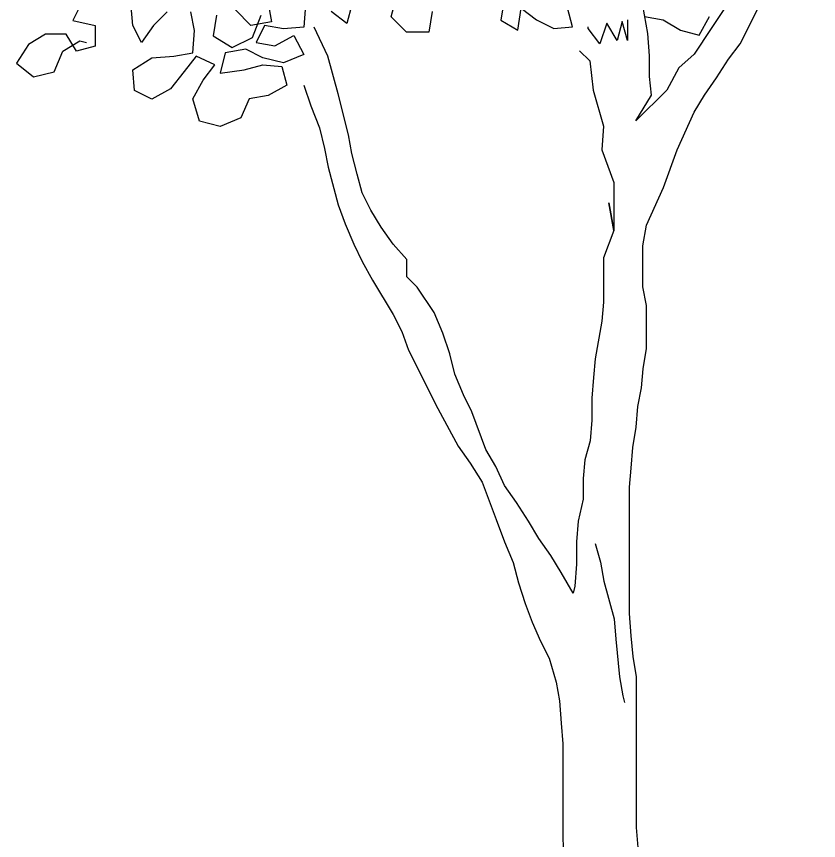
# Model space of a CAD drawing. Header units: millimetres. Extents: x 684983 to 685377, y 990360 to 990509.
# Drawn here: x 685204.5902 to 685205.029, y 990427.5792 to 990428.0301 of the extents above; entities that cross this region are included whole.
import ezdxf

# ---------------------------------------------------------------- set-up
doc = ezdxf.new("R2010")
doc.units = ezdxf.units.MM
doc.layers.add('MAHAGONY', color=7, linetype='Continuous')

# ---------------------------------------------------------------- blocks, each defined once
blk = doc.blocks.new('TREE30')
at = {"color": 15, "flags": 128}
for points in [[(0.14449, 1.70794), (0.13451, 1.68591), (0.12851, 1.6759), (0.12352, 1.66588), (0.11852, 1.65387), (0.11453, 1.64285), (0.10953, 1.63284), (0.10654, 1.62083), (0.10255, 1.60982), (0.09656, 1.58779), (0.09457, 1.57678), (0.09158, 1.56577), (0.07359, 1.53873), (0.06359, 1.52371), (0.05459, 1.51569), (0.0476, 1.50267), (0.0296, 1.48464), (0.0386, 1.49966), (0.03758, 1.51067), (0.03757, 1.52268), (0.03656, 1.53569), (0.03254, 1.55771)], [(0.03099, 1.05728), (0.02998, 1.07129), (0.0299, 1.15937), (0.02789, 1.17138), (0.02687, 1.18338), (0.02586, 1.19639), (0.02579, 1.27046), (0.02678, 1.28147), (0.02777, 1.29348), (0.02977, 1.30549), (0.03076, 1.3175), (0.03275, 1.32851), (0.03374, 1.33952), (0.03573, 1.35154), (0.03571, 1.37656), (0.03369, 1.38756), (0.03367, 1.41158), (0.03566, 1.4236), (0.04565, 1.44562), (0.05364, 1.46765), (0.06363, 1.48968), (0.06962, 1.49969), (0.07662, 1.50971), (0.08361, 1.52072), (0.09061, 1.52974), (0.1006, 1.54976)], [(-0.00718, 1.20837), (-0.01419, 1.22038), (-0.02021, 1.23038), (-0.02722, 1.24038), (-0.03324, 1.25039), (-0.04025, 1.26139), (-0.04727, 1.27139), (-0.05228, 1.2824), (-0.0583, 1.2924), (-0.06632, 1.31441), (-0.07134, 1.32441), (-0.07635, 1.33642), (-0.07937, 1.34843), (-0.08338, 1.36043), (-0.0884, 1.37244), (-0.09842, 1.38744), (-0.10443, 1.39344), (-0.10444, 1.40345), (-0.11245, 1.41245), (-0.11947, 1.42245), (-0.12548, 1.43246), (-0.1305, 1.44246), (-0.13351, 1.45347), (-0.13652, 1.46547), (-0.13853, 1.47648), (-0.14456, 1.5005), (-0.15059, 1.52251), (-0.15861, 1.53952)], [(-0.00346, 1.52565), (0.00255, 1.51965), (0.00456, 1.50263), (0.01059, 1.48162), (0.0096, 1.46761), (0.01662, 1.4486), (0.01665, 1.42058), (0.01363, 1.43659), (0.01665, 1.42058), (0.01066, 1.40456), (0.01068, 1.37854), (0.00969, 1.36752), (0.00571, 1.3455), (0.00472, 1.33449), (0.00373, 1.32248), (0.00374, 1.30947), (0.00275, 1.29746), (-0.00024, 1.28645), (-0.00123, 1.27544), (-0.00122, 1.26343), (-0.00421, 1.25041), (-0.0052, 1.2384), (-0.00519, 1.22539), (-0.00618, 1.21238), (-0.00718, 1.20837)], [(-0.16458, 1.50548), (-0.16057, 1.49348), (-0.15555, 1.48047), (-0.15254, 1.46846), (-0.15053, 1.45745), (-0.1445, 1.43544), (-0.14049, 1.42444), (-0.13547, 1.41243), (-0.13046, 1.40243), (-0.12444, 1.39142), (-0.11242, 1.37142), (-0.1074, 1.36141), (-0.10339, 1.35041), (-0.08634, 1.31639), (-0.07431, 1.29439), (-0.0673, 1.28438), (-0.06028, 1.27338), (-0.05225, 1.25137), (-0.04724, 1.23836), (-0.04222, 1.22636), (-0.03921, 1.21435), (-0.0352, 1.20234), (-0.03118, 1.19134), (-0.02617, 1.18033), (-0.02115, 1.17033), (-0.01714, 1.15632), (-0.01513, 1.14531), (-0.01411, 1.1323), (-0.0131, 1.12029), (-0.013, 1.0052)], [(0.00581, 1.23741), (0.00882, 1.2264), (0.01083, 1.2154), (0.01686, 1.19338), (0.01787, 1.18137), (0.01989, 1.15936), (0.0219, 1.14835), (0.02291, 1.14435)]]:
    blk.add_lwpolyline(points, dxfattribs=at)
at = {"color": 3, "flags": 128}
for points in [[(-0.08956, 1.54859), (-0.09155, 1.53658), (-0.10456, 1.53656), (-0.11358, 1.54556), (-0.11058, 1.55658)], [(-0.13361, 1.56356), (-0.13959, 1.54154), (-0.14861, 1.54853)], [(-0.18564, 1.5545), (-0.18363, 1.5425), (-0.19564, 1.54048), (-0.20466, 1.54948)], [(-0.21566, 1.54647), (-0.21765, 1.53446), (-0.20664, 1.52746), (-0.19463, 1.53348), (-0.18964, 1.54649)], [(-0.16362, 1.55252), (-0.16461, 1.53951), (-0.17662, 1.5385), (-0.18763, 1.54049), (-0.19263, 1.53048), (-0.18162, 1.52849), (-0.17061, 1.5345), (-0.1646, 1.5235), (-0.1766, 1.51848), (-0.18862, 1.52147), (-0.19863, 1.52647), (-0.21064, 1.52446), (-0.21363, 1.51244), (-0.19962, 1.51446), (-0.18861, 1.51747), (-0.1776, 1.51648), (-0.17459, 1.50547), (-0.18559, 1.49946), (-0.1966, 1.49745), (-0.2016, 1.48643), (-0.2136, 1.48142), (-0.22561, 1.48441), (-0.22963, 1.49742), (-0.22364, 1.50843), (-0.21664, 1.51745), (-0.22765, 1.52244), (-0.23465, 1.51343), (-0.24265, 1.50341), (-0.25365, 1.49739), (-0.26366, 1.50239), (-0.26468, 1.5144), (-0.25367, 1.52141), (-0.24066, 1.52243), (-0.22965, 1.52444), (-0.22867, 1.53745), (-0.23068, 1.54846)], [(-0.24469, 1.54845), (-0.25269, 1.54043), (-0.25969, 1.53042), (-0.2647, 1.54042), (-0.26571, 1.55143)], [(-0.29474, 1.5534), (-0.29973, 1.54339), (-0.28672, 1.5404), (-0.28671, 1.52839), (-0.29771, 1.52538), (-0.30373, 1.53538), (-0.31574, 1.53537), (-0.32574, 1.52936), (-0.33274, 1.51834), (-0.32272, 1.51034), (-0.31071, 1.51336), (-0.30572, 1.52537), (-0.29572, 1.53138), (-0.29171, 1.53039)], [(0.03455, 1.5457), (0.04556, 1.54371), (0.05557, 1.53771), (0.06659, 1.53472), (0.07258, 1.54573)], [(-0.04753, 1.55563), (-0.04952, 1.54362), (-0.03951, 1.53762), (-0.03752, 1.55064), (-0.0285, 1.54364), (-0.01849, 1.53864), (-0.00748, 1.53966), (-0.01049, 1.55066)], [(0.02454, 1.54369), (0.02455, 1.53168), (0.02154, 1.54268), (0.01855, 1.53167), (0.01253, 1.54168), (0.00854, 1.52966), (0.00153, 1.53866), (0.00153, 1.53966)]]:
    blk.add_lwpolyline(points, dxfattribs=at)

msp = doc.modelspace()

# ---------------------------------------------------------------- block references
at = {"layer": 'MAHAGONY', "color": 7, "xscale": 0.9355958136093464, "yscale": 0.9355958136093464, "zscale": 0.9355958136093464}
msp.add_blockref('TREE30', (685204.90147, 990426.584, 97.58), dxfattribs=at)

doc.saveas('drawing.dxf')
